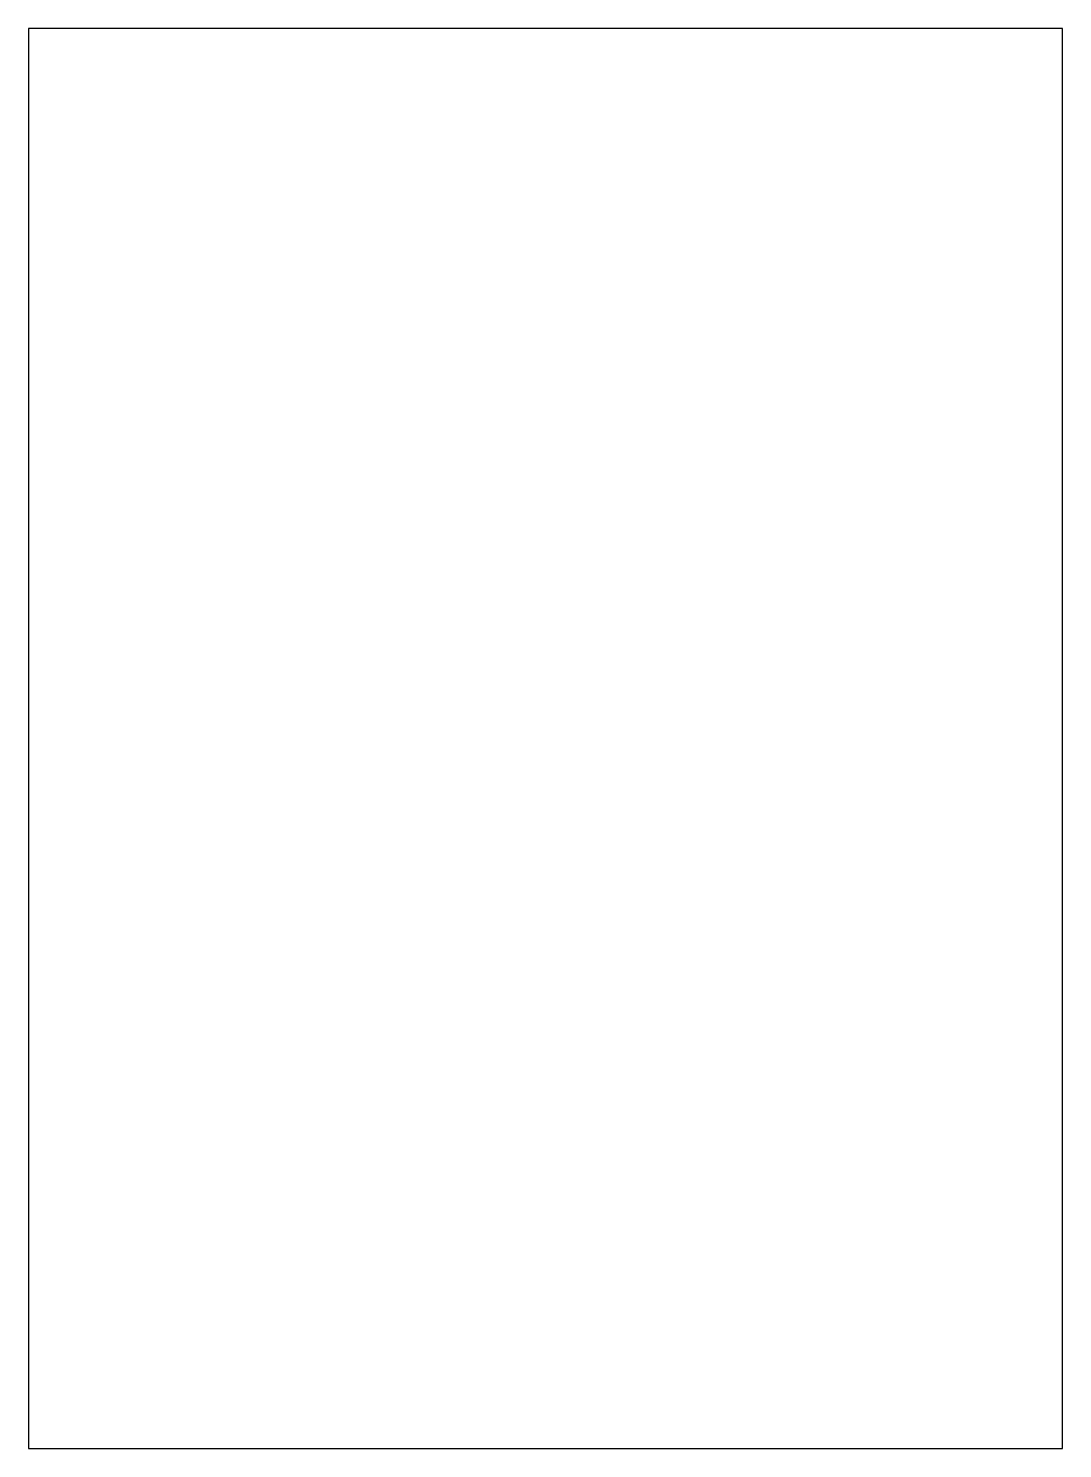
# Model space of a CAD drawing. Header units: millimetres. Extents: x -105 to 105, y -144 to 144.
import ezdxf

# ---------------------------------------------------------------- set-up
doc = ezdxf.new("R2010")
doc.units = ezdxf.units.MM
doc.layers.add('Sketch070', color=7, linetype='CONTINUOUS')

msp = doc.modelspace()

# ---------------------------------------------------------------- linework, layer by layer
at = {"layer": 'Sketch070'}
for p, q in [((105, 144.2), (-105, 144.2)), ((-105, 144.2), (-105, -144.2)), ((105, -144.2), (105, 144.2)), ((-105, -144.2), (105, -144.2))]:
    msp.add_line(p, q, dxfattribs=at)

doc.saveas('drawing.dxf')
